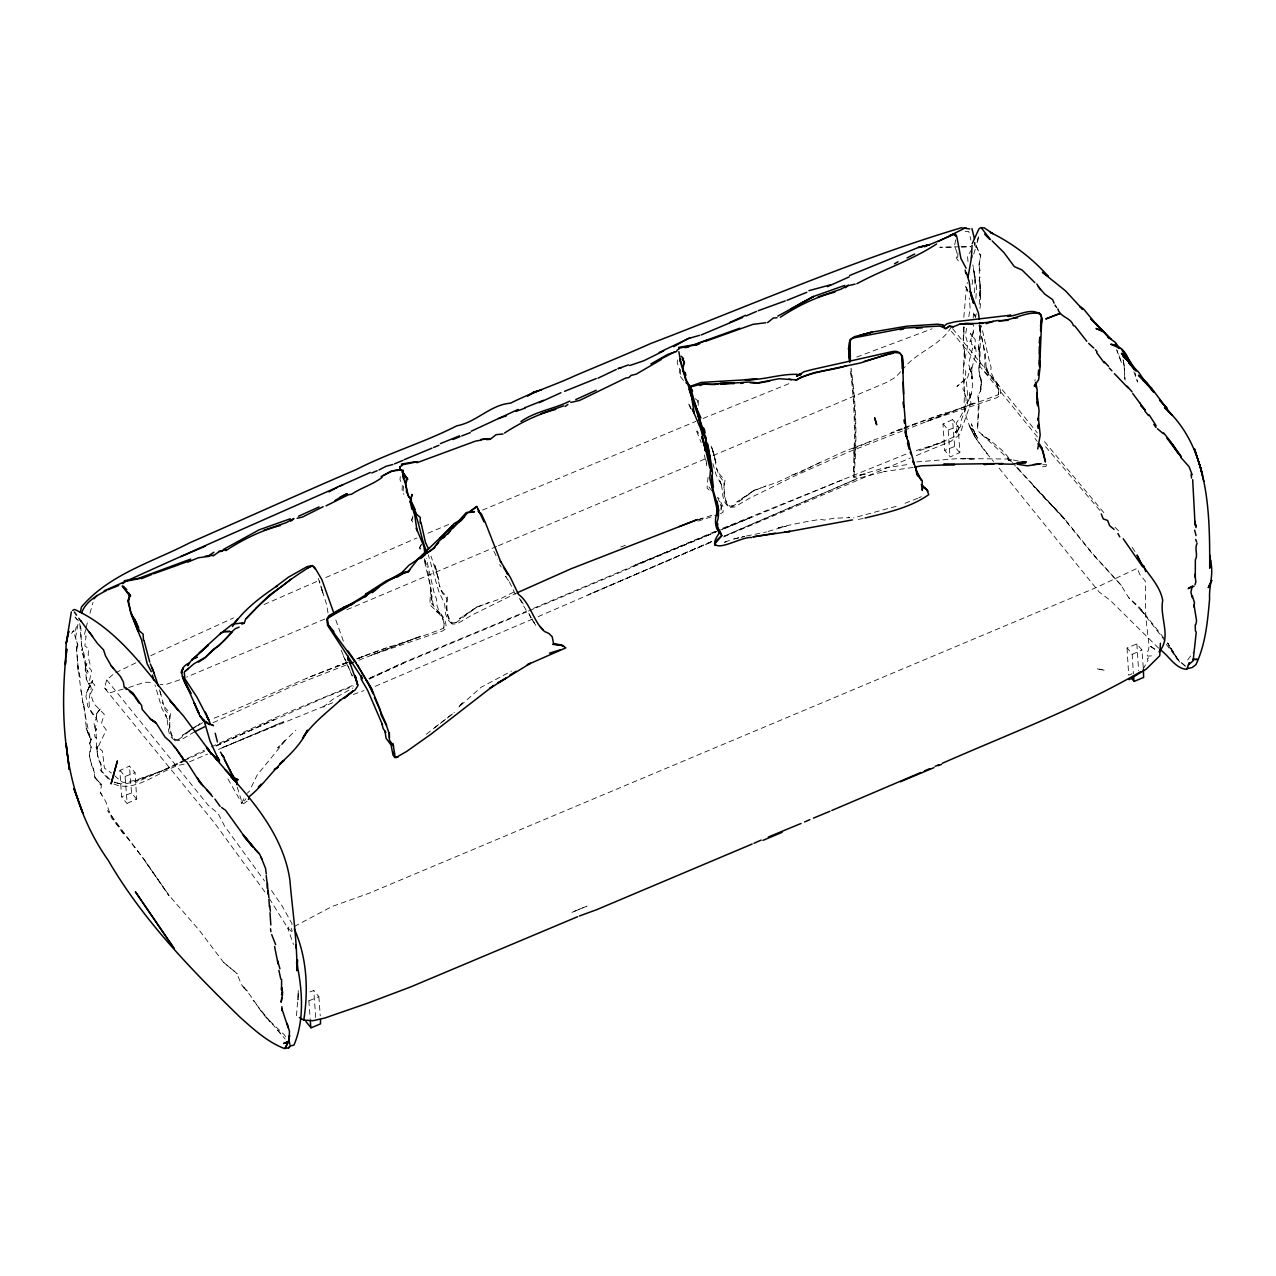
<?xml version="1.0" encoding="UTF-8"?>
<svg xmlns="http://www.w3.org/2000/svg" width="1276" height="1276" viewBox="0 0 1276 1276"><rect width="100%" height="100%" fill="white"/><g stroke="black" fill="none" stroke-linecap="round" stroke-linejoin="round"><path stroke-width="0.75" stroke-dasharray="5 3.75" d="M963.699 326.863L963.539 340.166L964.162 326.975L963.173 338.922L964.497 357.998L964.56 348.539L963.061 375.846L965.23 396.405L964.784 393.327C960.892 419.629 977.065 442.692 993.573 461.402M963.811 317.357L966.458 287.275M698.227 405.353L698.323 400.01L695.899 398.256M980.989 389.068L980.781 378.446L979.426 376.436L978.836 368.86L979.872 363.229C976.092 373.342 985.885 384.092 978.915 393.726C978.102 405.896 977.958 418.241 977.575 430.682C988.693 440.539 1002.633 447.716 1010.847 461.067L981.914 434.653L990.224 440.3M298.265 990.495L297.978 999.985L298.249 995.105M79.766 623.613L82.015 650.776L82.477 648.24L81.552 650.904L84.088 658.256L83.243 654.157L86.29 668.991L88.14 672.197L85.428 667.412L86.816 663.536L86.29 668.991L85.428 667.412L86.337 680.028L90.325 686.727L89.798 684.446L85.923 696.186L87.757 706.298L96.466 718.42L96.434 712.917L96.29 718.643L93.834 722.391L95.477 731.674L96.45 728.708L94.488 733.875L95.046 737.129L96.513 737.943M980 308.393C982.329 290.545 976.714 272.681 980.797 254.801L978.931 264.706L980.016 270.863L979.505 267.641M402.323 485.295L402.02 491.707L403.902 494.338M959.759 452.757L954.639 446.536L952.55 419.629L942.964 424.047L944.718 450.348L950.285 456.936L959.871 452.501L958.117 426.216L952.55 419.629M119.976 770.225L125.08 776.462L127.169 803.37L136.755 798.951L135.017 772.65L129.45 766.063L119.848 770.481L121.603 796.782L126.866 803.322M136.644 799.207L131.54 792.97L129.45 766.063M943.123 423.903L948.196 430.028L949.982 456.872M971.802 367.169L971.881 378.733L971.722 373.262L968.851 367.297L972.519 375.032L971.722 373.262C972.998 383.231 973.253 394.874 966.793 403.168L970.111 397.187L969.393 391.588L970.908 402.817L959.759 434.51L950.987 441.257L912.149 457.286M974.736 245.391L974.928 242.312M403.152 491.053L403.583 484.72M680.331 374.394L680.762 368.062M957.654 257.672L957.973 252.919M357.567 658.528C385.687 646.916 415.832 639.627 443.713 628.127C446.153 617.759 436.089 611.188 429.868 604.728L430.714 587.837L426.981 566.56M901.972 428.864L890.983 432.899C926.073 418.608 963.189 408.432 998.231 394.747C1000.655 384.363 990.591 377.808 984.37 371.348C986.252 356.052 982.839 340.453 978.485 325.747M973.205 318.027L973.795 310.084M296.463 1015.744L298.265 993.701M308.856 1000.639L310.164 1018.184M315.714 1017.562L313.768 990.495L308.76 992.329M1143.248 667.555L1141.94 649.994L1136.836 643.949L1127.171 647.873L1132.163 654.365L1133.391 673.648M443.713 628.127L444.223 622.768L442.485 617.345L440.332 613.931L436.28 611.427L440.491 614.314L431.782 603.564L433.776 606.69L431.208 595.685L431.527 601.825L432.038 596.53L430.714 587.837L423.983 559.127M998.231 394.747C1001.086 384.395 991.324 377.712 986.284 370.184L986.029 365.909L989.363 375.702L986.284 370.184L985.439 354.584L980 328.777M400.297 476.618L400.01 479.632L401.733 483.875M677.476 359.96L677.189 362.974L679.502 368.62L679.199 375.032L684.781 382.114M979.186 304.358L980.606 285.377L979.521 290.593L980.096 298.201L979.856 276.796L978.995 281.087M972.121 284.58L972.535 280.784L971.435 278.088M974.529 292.746L975.071 281.47L972.918 264.882M708.052 477.256L707.048 488.07L709.328 490.303M975.901 298.504L976.539 287.02L973.078 266.126M980.255 391.301L981.435 380.679L979.984 376.037L980.781 378.446M966.618 328.299L965.406 335.413L967.926 344.041L963.444 367.472L965.9 371.635L962.965 389.116C970.318 400.824 963.077 413.201 956.234 423.201L956.984 432.245L953.459 437.221L923.425 449.296M76.799 649.372L78.203 643.327L76.56 646.996C78.394 677.907 83.147 708.786 90.389 738.804L86.114 727.846L90.819 739.506L89.655 743.908L91.186 746.891C86.21 758.088 94.472 767.195 95.253 777.85L101.41 785.936L100.294 792.3L105.86 801.727L111.459 817.788L144.379 859.625L169.022 895.688L144.028 859.641L107.455 810.531M227.925 778.918L241.914 803.401L243.891 797.612M968.771 316.608L970.207 308.808L969.266 297.962M977.687 426.583L979.059 405.864L977.815 396.613L978.915 393.726M975.199 249.362L973.269 255.774M978.756 236.73L976.363 246.204L980.638 256.157L976.363 246.204L978.517 235.247M1034.852 380.966L1035.139 379.61M77.9 624.363L75.635 637.059L77.613 644.779L74.168 633.438L77.581 623.486M970.079 398.303L971.865 390.185M971.722 368.397L976.299 353.149L975.693 348.428L973.652 345.206L974.784 348.683L975.279 339.687L970.462 333.53L971.929 336.322L970.015 341.793L973.604 331.537L973.444 324.662M955.596 239.936L954.512 246.252L956.825 251.898L956.537 258.31L958.404 260.942M85.715 629.531L83.977 636.676L86.146 635.911L84.87 645.863L88.395 648.495L88.203 656.885L90.117 664.636L89.192 667.779L91.521 670.538L89.32 681.815L92.319 682.516L94.871 685.228L90.468 693.777L93.914 703.778L104.249 714.225L101.426 723.476L106.291 729.968L97.965 747.178L102.447 751.054L104.393 768.072L111.475 773.049M86.146 627.744L87.454 622.385M243.381 800.419L243.844 798.616M975.327 317.341L976.284 313.673M264.945 892.02L214.209 822.526L104.504 688.035L106.69 679.869L114.138 673.568M412.595 517.338L411.829 520.114L412.977 522.937M89.958 613.325L92.988 602.463M412.977 515.935L411.51 520.72L412.818 523.702M967.99 291.805L966.012 287.339L967.479 282.554M956.984 432.245L959.105 427.396L955.054 432.612L960.684 426.439L961.163 420.442L967.224 404.444L967.942 398.75L966.442 381.54L970.175 368.892L968.484 364.075L973.301 345.525L971.243 344.01L973.078 332.733L972.424 328.618M1046.495 465.198L1045.937 466.394L1042.508 466.825M251.404 786.925L257.194 774.995L286.35 739.314L277.69 747.927L295.809 730.143M951.338 327.007C940.635 345.636 916.407 351.905 903.233 368.939M421.447 544.485L419.884 547.468L421.367 549.988M421.128 544.692L419.437 547.867L420.729 551.088M1143.025 669.23L1148.049 660.266L1147.22 658.783L1151.654 655.864L1147.65 656.135L1146.598 653.296L1148.623 649.867L1149.054 645.305L1145.768 616.994L1145.258 581.058L1139.691 574.248L1137.267 568.283L1096.212 587.55L369.099 893.232L331.68 906.646L292.714 927.333M1127.043 648.176L1128.67 674.876M135.846 780.162L135.304 781.04L163.137 770.353L135.846 780.162L123.995 782.603L120.885 781.375L114.218 775.266M971.897 249.235L967.511 256.301L968.213 263.781M1046.4 464.639L1042.731 464.767M244.402 800.961L245.949 798.808M1187.653 659.947L1193.682 652.004M71.472 633.422L73.657 630.727L70.276 634.666M458.881 707.016L463.635 701.577L458.562 707.271L481.116 687.254L511.485 671.08M900.649 371.683L895.752 377.122L886.692 382.369L712.662 455.771M247.241 793.257L249.681 790.897M247.113 801.089L243.748 803.625L242.281 803.29L236.921 786.175M189.566 731.1L179.007 739.251L174.11 739.92C165.657 733.987 169.628 722.296 165.322 714.177L167.619 719.552L161.892 708.387L155.034 685.005M426.423 734.178L454.415 712.407M434.622 727.607L452.9 713.587M322.956 707.255L333.036 699.136L352.702 688.035M190.922 729.904L203.155 722.344M513.781 592.096L500.064 598.954L477.001 606.929L456.186 622.592L451.289 623.262L447.493 619.291L445.723 614.298L444.574 603.676L438.753 591.41L428.321 554.9M902.547 429.023L843.835 451.592L777.403 482.232L754.323 490.207L733.509 505.87L728.612 506.54C720.174 500.639 724.162 488.931 719.823 480.797L722.12 486.172L716.075 474.688L712.885 463.651M190.299 730.031L182.34 735.391L193.745 727.719M191.879 728.963L199.822 723.604M477.001 606.929L459.52 618.732L475.82 607.759L488.676 602.527M754.323 490.207L736.842 502.01L753.143 491.037L765.999 485.805M195.387 726.618L202.31 722.934M720.446 513.781L723.045 512.17L723.205 507.082L718.659 497.847M194.702 731.77L180.107 740.415L175.115 740.766C168.4 734.115 169.214 723.572 169.501 714.879L165.098 710.078L159.963 691.225M115.749 672.723L139.945 660.84M517.514 592.622L471.881 615.112L457.286 623.757L452.294 624.108C445.356 617.425 446.76 606.929 446.68 598.205C436.934 589.624 439.247 575.157 434.398 563.976L438.928 580.149L431.033 556.161M819.702 462.614L800.483 472.152L791.104 475.374M125.08 776.462L135.017 772.65M185.307 759.507L162.818 770.497L182.34 761.533M187.046 758.662L204.351 750.208M131.54 792.97L121.603 796.782M948.196 430.028L958.117 426.216M954.639 446.536L944.718 450.348M348.077 662.451C301.184 678.274 257.497 701.513 211.497 719.185M852.958 448.705L871.301 441.209M213.06 722.742L293.703 685.515L347.838 664.381M150.727 655.689L233.588 617.919M369.274 679.135L403.184 663.297L367.903 679.023L403.312 662.579L526.031 611.539M211.274 746.843L277.227 716.905L353.675 685.053M184.111 760.703L205.42 750.926M216.17 745.997L274.133 719.616L214.639 746.444L324.582 697.557L353.404 686.153M918.88 497.768L921.336 496.651M185.626 760.64L136.325 782.236M264.036 604.553L318.522 580.708M325.811 577.55L416.981 537.946M538.089 616.659L711.466 541.678M724.242 536.159L857.456 478.548L724.545 535.936M533.336 608.397L715.661 531.151M526.685 611.874L402.403 663.632M528.503 611.092L716.634 531.566M711.785 541.439L587.981 594.903L710.732 542.396M309.047 1000.799L318.872 996.668L313.721 990.383M1132.163 654.365L1141.94 649.994M184.095 764.117C162.467 767.355 135.862 794.964 112.782 783.48M723.556 536.909L910.298 458.004M189.502 761.804L207.573 754.116M218.435 749.49L283.511 721.769L221.195 748.119L333.993 702.199M532.618 619.019L372.879 687.333M427.923 533.24L449.758 523.989M482.503 510.113L695.787 421.415M496.587 546.479L346.546 609.864M498.422 545.697L705.341 458.834M324.678 619.067L186.535 677.109M1132.115 673.696L1128.797 675.084M722.95 528.12L906.885 453.777M842.272 479.904L722.934 529.237M716.681 531.502L634.65 565.3L715.565 532.251M703.076 418.448L792.077 382.385M179.693 679.821L166.534 684.287L160.01 684.638M357.248 658.847L364.585 655.944L357.232 658.815M724.784 542.236L729.681 540.29L724.305 542.268M905.019 503.302L917.651 498.31M904.397 428.305L919.087 422.563M348.045 662.404L306.798 678.082M856.722 357.057L932.022 328.825M902.339 431.001L848.205 452.135L794.836 475.9L749.203 498.39L734.609 507.035L729.617 507.385C722.679 500.702 724.082 490.207 724.002 481.483C714.257 472.886 716.57 458.435 711.721 447.254L716.251 463.427L712.869 451.513M904.174 430.299L974.848 402.801L925.531 421.862L996.476 397.857L1000.368 395.448C1002.713 384.236 989.299 378.573 991.101 367.281C987.114 353.835 984.976 339.384 981.164 325.619M358.843 660.186L420.346 636.182L371.029 655.258L441.975 631.237L445.866 628.845C447.094 621.54 442.549 614.793 437.237 610.247L439.869 613.118L437.126 606.084L436.376 598.364L434.733 595.461L426.375 558.553M147.027 776.701C136.691 780.13 125.303 787.101 114.314 782.06M903.807 428.194L945.947 412.754M620.678 547.037L625.958 545.107M347.024 662.404L336.481 666.279L347.471 662.26M356.626 658.894L391.445 646.135M919.39 450.747L945.006 441.368L916.168 450.556M353.34 694.463L363.995 690.571M698.754 519.651L713.778 514.643M768.136 531.374L786.144 526.302L778.2 527.77C792.077 524.356 806.129 521.517 819.974 519.428L824.774 520.034L833.93 518.2L849.752 517.673L848.604 517.051M128.716 687.541L144.762 682.213L152.37 682.437M698.674 519.619L702.374 518.008M697.988 521.134L716.346 515.201M865.319 474.018L858.078 475.629L882.21 468.404L907.587 464.528M746.476 535.984L766.382 531.964M896.119 506.365L853.485 517.912M123.246 689.12L110.342 692.613L104.504 688.035M865.016 474.098L853.229 476.714L854.266 443.968L854.138 458.387C855.143 428.401 854.122 398.606 850.279 369.003M733.891 538.935L744.243 536.462M863.198 518.471L854.729 520.161M733.604 539.078L739.203 537.786M741.053 537.356L744.785 536.494M913.09 467.431L883.774 471.641L885.656 471.243L862.305 477.24L856.467 478.069L853.437 477.224C856.531 441.783 855.813 406.055 850.677 370.949M733.509 505.87L729.697 506.221C723.077 499.49 723.891 489.043 724.991 480.398L718.452 472.87L716.618 468.739M456.186 622.592L452.374 622.943C445.739 616.212 446.568 605.765 447.669 597.12L442.405 592.032L439.295 585.461M179.007 739.251L175.195 739.601C168.56 732.887 169.389 722.423 170.49 713.794L163.95 706.266L162.116 702.135M1018.2 461.035L1008.837 459.041L959.552 458.547M961.53 247.097L970.558 246.746M916.774 461.912L956.155 458.738L974.625 459.248L967.001 458.531M959.249 246.794L939.79 247.273L955.596 247.145M961.115 246.762L970.446 246.651M965.135 231.307L968.739 231.498L970.908 240.079M1008.837 459.041L1007.817 458.913L1014.994 460.652M114.33 782.411L119.035 783.416L114.25 782.044M1011.677 461.258L1008.231 460.189L1011.613 461.625M1185.308 665.833L1177.078 659.182L1167.604 642.992L1178.354 659.867L1167.54 644.173M1185.34 666.359L1177.732 659.389L1167.604 642.992M109.911 779.476L100.086 769.556L101.219 764.563L97.758 756.301L97.104 746.332L97.582 751.899L95.397 745.216M223.555 962.359L237.176 973.7L223.555 962.359L199.391 930.427L169.054 895.353L144.028 859.641M695.213 398.67L697.621 400.712L697.733 403.774M247.512 991.085L242.073 985.917C253.031 996.46 259.108 1011.134 270.113 1021.885L253.19 1000.416M1012.123 462.422L1064.343 518.534L1093.165 554.247L1120.727 584.743L1128.766 597.726L1139.308 607.169L1165.339 639.834M269.699 1020.912L284.42 1034.9L286.382 1038.201M1158.624 648.176L1109.976 600.135L1099.21 592.08L998.502 467.431M1115.049 527.275L1119.626 531.853M1054.566 305.506L1056.783 307.787M95.253 777.85L101.554 784.549L94.791 777.722L93.563 768.726L91.378 765.09L92.701 766.716M108.285 778.982L101.011 771.087L101.841 766.589C96.115 756.604 96.274 744.61 96.163 733.684L95.381 726.889L97.359 721.195L95.939 717.415C86.305 710.876 89.001 697.509 91.298 687.939L86.337 679.374L87.374 673.744L85.205 670.761L85.157 659.676L83.498 651.765C79.718 643.216 82.079 633.901 80.34 624.746M1017.084 467.654L1021.039 471.96M1016.765 467.526L1064.838 519.125L1033.018 485.614L1064.088 518.949L1093.117 554.725L1121.891 586.067L1120.727 584.743M1099.944 510.512L1044.996 445.978M1103.836 512.633L1043.513 440.475M277.402 1029.907L285.17 1039.047M260.639 1010.321L283.192 1036.67M244.625 988.406L241.706 984.96L236.634 973.205M1037.404 436.934L950.221 329.878M75.22 617.026L78.426 620.918M952.582 328.538L1037.324 432.883M106.69 679.869L208.626 805.762L217.989 813.259L224.656 826.226L264.483 880.871M75.029 617.201L77.038 619.705M519.38 598.412L526.238 610.438M520.608 599.72L524.962 606.754M1165.1 641.046L1140.584 609.338L1139.468 608.205L1144.189 613.676L1128.766 597.726M1166.184 644.205L1181.879 664.844M531.757 619.211L536.319 625.974M975.422 437.7L968.835 424.828L975.422 437.7L987.417 453.857M1035.059 438.481L1037.165 441.384M708.962 486.906L711.849 490.877M505.567 576.449L508.311 580.357L505.711 576.258M123.293 833.882L108.588 811.376M535.729 625.368L528.886 613.756M271.517 890.52L282.427 906.486L292.188 924.047L287.722 928.051L293.48 944.463M269.364 898.527L287.722 928.051L293.065 932.852L291.087 928.178M499.602 564.598L501.229 567.007M1132.179 547.34L1135.209 551.902M1055.013 304.581L1056.927 307.484M717.511 497.273L721.403 506.109L720.892 511.469L721.243 506.54L719.552 501.277M318.872 996.668L320.26 1015.887M974.385 314.087L975.869 316.608M697.063 430.81L698.53 433.33M973.939 314.486L975.486 317.134M100.294 792.3L101.841 795.219M975.358 247.257L974.689 242.121M967.782 290.673L965.246 285.585L966.012 287.339M493.876 551.28L497.8 559.143M509.363 581.856L515.552 594.664M352.272 676.105L341.809 652.467M1136.836 643.949L1138.655 670.682M688.689 404.061L690.667 408.543M341.091 650.106L352.24 675.562M529.109 613.804L530.8 617.951M689.582 404.859L691.305 409.086M696.616 431.208L701.162 442.469M1116.516 349.592L1121.7 363.213L1117.17 350.549M711.083 446.137L712.439 449.567M1133.917 371.81L1137.57 382.05L1135.177 373.214M159.452 689.869L161.749 696.808L161.573 695.867M91.186 746.891L89.464 755.775L91.457 765.393M978.931 325.428L981.164 332.637L978.883 325.252M424.43 558.808L426.662 566.034L424.382 558.649M318.362 578.459L322.844 592.989L319.526 580.819M343.372 641.19L334.647 616.691M322.844 592.989L321.392 587.853L326.656 604.792L328.57 616.372M83.387 704.639L82.286 700.349C86.672 711.163 83.881 723.045 88.203 733.939M430.873 593.914L431.559 596.753L430.714 587.837M80.181 677.715L77.645 665.753L77.964 670.538L77.437 660.553M704.368 454.942L706.713 465.756M853.883 476.267C857.504 440.284 856.148 403.95 851.124 368.27M1123.103 359.641L1124.363 366.882L1122.433 355.972M706.011 460.173L706.633 463.842M81.967 695.452L80.308 687.062M77.453 660.808L76.385 646.9M980.431 325.539L979.904 365.287L978.931 345.222L979.346 356.817L978.58 346.562L980.335 329.128L980.096 331.01L979.569 321.44M1124.81 378.988L1124.124 365.143L1125.081 380.136M980.048 283.607L980.383 290.721M89.751 743.334L91.936 737.305L89.751 743.334M88.395 688.593L86.401 693.171L92.685 680.347L88.395 688.593M99.512 709.759L95.716 714.911L101.235 707.638L99.512 709.759M242.599 802.429L241.451 803.035L242.599 802.429M965.852 378.637L956.888 386.484L965.852 378.637M92.319 682.516L88.57 683.745L92.319 682.516M576.449 910.378L571.457 912.579L587.056 906.12L576.449 910.378M751.325 517.243L718.452 530.8L751.325 517.243M1104.171 670.203L1096.451 668.672L1104.171 670.203M1154.828 649.149L1149.054 645.305L1155.785 650.106L1154.828 649.149M977.719 438.338L971.69 428.178L977.719 438.338M975.183 434.366L971.387 423.823L975.183 434.366M974.944 278.12L974.29 270.496L975.295 283.033L974.944 278.12"/><path stroke-width="1.5" d="M1209.728 555.092L1210.557 560.403L1209.696 568.219C1209.823 512.649 1209.393 448.004 1164.478 407.411L1172.373 415.513M1197.127 543.337C1194.161 548.6 1198.308 554.869 1195.357 559.813L1195.277 577.661M971.419 258.071L972.041 245.391M268.933 897.746L266.206 875.559M420.171 522.985L420.298 517.434L416.678 514.372L411.335 502.585M850.103 342.574L850.39 360.709M281.613 987.528L281.533 990.224L281.613 979.505M1194.958 522.777L1192.677 479.68M717.766 523.511L717.575 526.876L720.557 533.32M1036.782 396.023L1036.973 392.657L1036.798 398.543L1037.197 390.249L1035.921 382.816M267.226 888.271L267.513 883.375M903.105 382.066L903.599 393.885M278.072 963.97L274.595 946.489M1210.318 563.864L1210.557 560.403M1040.546 326.465L1041.12 318.793M902.738 372.799C902.339 365 905.402 349.544 892.769 351.474L812.381 369.53L804.103 371.699L796.575 376.356L801.344 373.677L798.329 375.224L800.802 374.634C781.965 372.704 763.909 380.663 744.961 379.674L757.035 379.131L701.178 382.433L690.89 386.118L691.225 391.046L690.507 388.542L690.252 392.817L705.628 438.194L705.277 435.642L707.654 449.95L705.788 442.325M1040.179 336.784L1039.334 359.258M1040.642 331.154C1039.988 325.412 1044.789 316.56 1038.473 312.62L1040.817 314.885C1032.045 306.671 1017.913 315.906 1007.753 316.432L1010.704 315.156L955.357 321.727L947.063 323.753L943.442 326.496L944.431 326.465L942.31 324.758L937.286 324.2L906.901 326.162L871.285 332.223L859.737 335.524M1039.254 342.925L1039.685 337.773M1038.17 375.192L1038.616 369.992M65.714 660.761L65.379 664.684L66.208 643.311L71.344 611.89M66.065 656.837L66.751 648.99L66.001 656.582M289.094 1039.414L289.461 1031.455L287.196 1023.448M1160.41 643.311L1159.756 655.752L1146.358 669.023L1129.085 679.645M1192.406 585.844L1190.923 592L1192.183 597.631M281.757 998.119L281.135 1002.218L282.538 994.355L281.964 988.039M577.629 916.694L410.633 986.938L367.584 1003.207L324.933 1017.977L313.162 1020.688L303.752 1020.114C308.569 989.697 306.974 957.239 294.262 928.848M968.037 277.004L971.833 255.758M65.714 658.256C59.175 728.07 66.352 801.28 108.141 860.183C142.768 919.789 191.081 969.585 240.175 1017.339C253.637 1029.333 267.322 1041.886 284.357 1048.537L288.583 1047.851L290.226 1046.097L288.583 1047.851M244.529 622.449L245.598 619.227M1195.692 624.905L1196.585 620.838L1194.033 605.031L1193.714 606.818L1194.495 602.862L1192.326 595.685M80.244 612.241L81.505 606.929C109.273 574.2 152.817 561.95 189.693 542.826C245.534 518.343 300.737 493.302 356.626 469.393C389.068 452.693 424.302 442.437 456.776 425.833C476.698 422.165 490.383 404.667 510.591 403.168C531.454 392.529 554.199 385.352 575.189 375.654C600.214 365.016 625.384 354.776 650.313 343.691C753.59 304.182 855.016 259.57 961.131 227.814L969.696 228.914M128.078 600.964L129.53 594.919M405.608 482.791L406.709 478.261L402.578 473.252M682.931 366.068L684.032 361.539L682.038 359.114M1160.059 649.548C1168.784 655.577 1175.419 668.768 1186.728 669.326L1189.312 662.802L1188.355 664.955L1193.14 660.793L1196.25 631.987M206.808 790.131L212.518 796.607M72.62 610.422L74.566 609.434C119.577 629.913 148.048 673.616 178.528 710.557L169.947 700.731L183.537 716.027L211.561 753.829L206.616 748.023L235.629 781.582L230.812 776.478C257.545 805.858 284.006 839.433 289.875 879.977C292.395 910.139 297.228 940.508 296.877 970.749L297.436 959.648L297.388 967.08L296.75 963.731M1037.739 448.961L1040.195 435.036L1038.409 417.89L1038.17 420.474L1039.095 411.079L1037.516 397.952M710.971 465.102L709.759 478.197L717.271 509.969L716.841 507.146L717.112 515.663L717.862 510.129C714.544 517.657 714.002 528.535 720.892 534.213L720.446 531.933M81.52 613.325C85.029 602.224 96.402 595.525 106.291 590.629M1194.942 584.775L1195.867 582.111L1195.006 574.328M1143.519 565.523L1145.673 571.489M972.28 243.509L978.883 228.978L980.989 227.463L990.543 239.681M232.455 626.532C243.525 609.753 260.846 596.897 277.402 585.716L275.568 586.848L288.599 577.071L307.181 566.592L312.636 565.571L314.997 568.937M303.513 736.731L307.436 730.191C301.327 743.685 290.402 754.499 279.588 764.037L284.085 760.416C271.82 771.613 262.33 786.144 249.203 796.639M715.485 543.034L722.12 535.378M248.405 799.43L249.426 797.436M1035.649 383.534L1034.262 386.181L1038.664 379.594L1039.956 368.126L1039.35 360.023L1039.637 367.01L1041.79 318.506L1040.179 313.8C1025.968 310.339 1011.932 321.871 997.29 320.515C987.273 322.7 977.017 324.008 966.73 323.322L959.935 324.12L953.65 326.656L949.105 326.241L953.316 326.959M720.047 531.518C717.862 535.824 713.396 540.242 714.911 545.474M1131.302 678.322L1134.205 681.384L1143.615 677.428L1143.376 669.453M129.291 598.556L127.823 600.837L131.428 615.064L141.572 639.914L147.187 663.871L151.318 671.686M302.54 738.357C312.492 722.982 327.469 712.104 340.74 699.79L339.735 700.604L355.015 690.061L357.982 685.515L347.774 656.965L348.284 660.41L347.838 655.912M187.636 665.354L192.277 659.229L195.116 657.555L191.719 660.059L208.307 645.209L191.719 660.059M399.946 574.631L408.862 565.316L421.479 556.894L417.364 559.558L452.948 525.553L439.757 538.456M289.939 1044.565L288.934 1040.307M187.556 665.609L189.406 663.057C174.381 668.815 185.77 684.829 190.985 693.522L182.452 676.455L199.12 713.699L194 702.502C197.652 710.812 200.38 721.418 210.093 724.64L205.596 721.323M410.154 569.463L408.32 571.983L404.173 572.828L397.059 577.183M464.001 517.163L452.773 528.184M433.585 548.887L435.387 546.606M436.28 545.458L438.689 542.428M239.138 627.138L235.262 628.717L231.179 632.513C223.842 642.466 213.459 649.085 204.942 657.953L198.45 662.164M259.73 785.729L258.358 787.34L261.101 784.134M447.621 534.181L450.205 531.183M1159.039 651.861C1172.134 637.314 1159.31 617.361 1162.723 600.374C1159.501 582.701 1143.759 571.249 1137.091 555.028L1142.706 566.943L1123.215 538.759M93.993 598.843L97.056 595.382M237.559 619.211L234.258 622.8M199.247 652.802L220.764 633.311L223.38 631.62L229.871 631.46L223.38 631.62L220.397 633.725L232.36 624.171L242.281 622.927M255.088 609.45L246.124 618.637C265.025 597.774 287.722 580.532 311.615 565.699L314.694 567.357L321.871 579.655L333.897 613.214M425.562 554.438L420.681 558.601M329.064 617.409L348.986 605.988M255.647 608.54L269.38 595.158L283.527 585.237M443.601 535.107L454.096 523.591L459.807 520.305L458.483 521.198L466.187 512.633L468.882 512.186L476.666 506.349L484.035 521.916M372.337 592.686L378.797 587.295M364.633 597.312L367.057 595.286M185.355 670.953L188.545 668.353M284.293 584.615L291.311 579.001M767.578 322.589L773.4 317.963L776.988 317.772M533.336 392.338L527.514 395.959L536.43 391.365L533.336 392.338L541.822 389.69M346.992 606.403L371.332 591.522L365.414 594.281L386.405 580.74L396.437 576.672L388.686 580.117L401.717 572.828L407.65 571.489L406.502 571.76M350.804 605.398L354.234 602.83M213.076 555.969L219.137 551.679L222.487 551.152M290.769 521.102L293.639 519.077M565.077 406.454L567.948 404.444M845.27 287.722L848.141 285.696L855.111 284.117M346.753 606.674L349.082 605.111L343.579 607.504L349.847 604.999L328.969 615.59L326.72 619.291L327.629 625.431L362.512 678.768L361.14 675.626L361.22 679.247L367.616 690.252L382.497 724.8L381.955 723.97L383.103 728.405L385.767 732.456L385.001 731.196L386.054 738.278L391.062 744.993L393.008 755.073L394.731 757.481L396.453 756.971M122.496 583.658L124.809 582.111M399.675 466.984L400.01 469.696L399.675 466.984L401.988 465.453M676.998 350.262L679.31 348.731M207.669 556.4L213.937 552.237M397.968 757.131L396.262 757.386L406.47 751.548L430.905 734.258L493.764 685.483L489.729 688.386L530.449 663.249L527.243 664.78L565.858 647.841L561.265 644.811L553.672 644.093L552.189 636.708L548.871 633.454L544.501 631.492C532.985 621.077 530.848 603.644 518.487 594.361L510.432 577.581L500.336 561.009L501.037 562.557L485.311 522.442L481.339 513.813L478.133 511.229L479.361 512.314L478.229 509.22M334.966 500.495L346.705 493.652M442.868 538.057L444.814 536.781M1191.018 586.753L1188.227 588.571L1194.017 586.242M326.018 505.87L348.412 494.753L351.634 494.227C360.358 488.166 372.911 484.545 382.13 477.352M1140.569 671.766C1077.598 708.276 1008.853 734.003 942.278 763.287M426.966 553.098L431.926 549.94M796.128 380.248C811.265 371.364 829.591 370.981 845.956 365.925M187.859 562.03L198.402 557.756L209.583 556.272M509.762 675.195L516.11 671.24M225.836 550.626C242.679 539.62 260.894 530.561 280.433 525.473M504.53 433.027C520.385 422.771 537.451 414.237 555.746 409.389M780.338 317.245C797.181 306.224 815.396 297.164 834.935 292.076M660.665 359.162L674.86 351.825M223.316 549.509L259.092 529.843L290.258 518.79M660.952 359.72L636.214 374.171L631.141 375.383L628.813 377.568L625.591 378.095L579.543 400.457L570.819 402.418M936.632 243.955C911.479 260.464 883.199 269.459 856.866 283.735M404.301 459.631L431.926 448.179M894.524 263.797L898.049 261.771M673.616 346.689L687.78 338.682L699.583 335.349M650.888 363.947L667.89 354.313L676.806 351.379M293.863 518.487L286.43 522.57L263.893 530.322M381.125 476.618L390.919 471.243L401.158 469.919M791.295 308.68L813.594 296.463L844.76 285.393M777.818 316.129L813.594 296.463L798.298 304.789M848.38 285.106L840.932 289.189L818.091 296.941M520.959 421.511C535.729 411.111 553.975 409.086 569.846 401.079M937.908 241.611L965.884 227.622M328.857 491.882L337.422 487.304M383.518 475.597C389.451 472.28 396.214 468.212 403.264 470.302L403.487 478.707M378.94 469.983L386.213 466.219L392.849 464.528M907.061 257.927L914.732 254.004M194.702 731.77L204.591 726.794M1186.632 668.927L1188.004 668.241M323.179 506.684L302.364 517.115L297.133 518.295M539.158 402.706L560.93 392.737M471.195 431.224L518.136 409.421M598.013 378.19L616.308 369.434M340.022 497.177L347.184 493.796M659.229 352.415L689.981 337.853M129.482 579.639C209.519 543.209 290.178 508.406 370.343 472.439M524.675 407.778L543.401 400.345M190.698 559.079L138.781 578.267L124.282 580.724M291.375 1045.746L293.959 1045.092C304.773 1019.668 302.316 989.091 296.606 962.248L297.212 970.015M827.438 286.669L849.21 276.892M298.568 516.238L319.048 506.923M575.747 399.579L596.227 390.265M729.649 322.509L745.551 315.316M308.329 567.724L311.057 566.512M459.535 435.818L440.475 443.585M476.761 506.747L469.616 512.17L474.449 511.82L467.447 512.729L461.258 520.624L457.031 522.937L447.764 533.575L438.944 541.136L433.696 548.074L417.699 559.462L408.097 571.648C392.179 576.577 378.557 587.343 364.808 596.466C353.308 604.92 336.561 607.663 327.438 619.179L328.586 625.655L356.227 663.44L371.444 688.546L373.23 693.841L366.116 679.502L371.444 688.546L380.152 709.631L381.03 714.624L386.389 725.55L389.26 733.684L389.435 740.144L393.582 745.902M104.169 590.788L127.664 580.42M787.037 300.307L806.799 292.3M742.632 317.469L701.21 334.966M746.093 315.954L756.493 311.44M752.17 844.026L596.578 909.724L579.384 915.993M753.972 843.261L761.15 840.134M801.041 823.467L768.327 837.024M804.582 821.951L809.909 819.655M813.45 818.123L829.958 811.265M920.825 772.49L831.793 810.483M924.398 770.943L929.757 768.63M180.809 556.639L205.58 546.08M935.117 766.318L938.705 764.803M900.489 781.741L934.016 767.626M691.321 386.66L703.012 383.805C713.587 385.799 723.524 381.731 734.178 383.454M762.936 840.374L782.14 832.319M758.279 310.69L785.234 300.897M924.446 246.762L950.827 235.853M339.129 486.395L342.75 484.912M371.699 472.965L377.122 470.732M700.125 385.559C705.74 382.082 712.518 386.165 718.372 383.725M433.68 447.445L438.96 445.292M453.012 439.518L460.046 436.631M695.978 345.302L699.455 343.866M416.933 462.741L475.581 441.081L481.546 440.06M141.477 578.682L151.876 574.407M394.539 463.826L402.993 460.381M320.515 1019.699L320.499 1023.878L311.105 1027.834L305.873 1021.454M663.632 350.932L643.678 360.821L629.738 365.526M707.063 340.118L694.766 345.03L679.055 348.173M107.838 589.831L118.684 585.493M461.752 435.961L470.254 432.644M564.614 391.317L596.211 378.557M679.263 526.573L697.525 519.523L570.882 568.857L517.514 592.622M349.672 663.68L353.34 662.292M706.378 341.027L752.904 324.359L765.839 322.732M153.646 573.753L178.927 564.726M739.809 328.219L693.283 344.887L678.8 347.343M516.094 411.35L525.058 408.129M628.574 364.888L617.967 368.636L621.332 367.743M231.993 632.306L218.898 645.752L214.145 648.655L205.388 657.236L193.936 663.791L184.238 672.117L184.876 678.768L197.03 697.302L208.801 720.015L205.388 712.12M179.9 564.247L189.964 560.722M541.072 413.663L563.609 405.912M937.908 765.68L941.544 764.42M849.577 275.52L919.741 246.906L929.183 244.785L918.608 247.48L929.949 244.561M498.533 418.464L506.492 415.785M861.603 334.918L872.162 332.127L854.33 336.689L849.912 339.831L848.604 348.332L849.816 361.953M986.252 323.657L993.318 321.345M549.446 653.184L560.1 649.899M888.176 354.138L864.155 361.443M950.253 235.087L953.714 234.146L955.868 236.235M401.733 464.895L417.427 461.752M124.554 581.553L140.248 578.411M808.936 290.657L830.708 284.787M751.66 537.563C743.366 536.032 718.436 551.28 714.991 543.767L716.346 540.801L721.53 535.601L716.777 526.286L716.841 522.602C723.476 506.094 707.861 489.649 712.518 473.077C709.328 443.889 698.131 417.204 691.129 389.276M865.096 518.024C886.836 512.713 910.298 507.689 928.768 494.61L926.743 489.505L922.548 486.22L922.979 487.496L922.548 485.773L922.261 490.367L922.197 480.51L917.923 474.831L918.481 476.219L913.457 462.008L914.142 463.523L905.226 431.368L906.566 436.807L903.902 404.014L902.595 357.998L902.26 355.844L899.5 352.942L893.822 352.495L860.152 363.054L814.152 372.656L800.626 377.329L796.527 379.897L779.014 378.733L757.784 382.848L748.454 382.05L720.446 383.901L734.035 383.55M1188.498 668.369L1192.023 667.603L1195.867 664.732C1205.629 644.3 1207.59 621.221 1209.6 598.954C1208.755 585.955 1214.274 573.147 1210.286 560.435M218.898 551.344L226.315 549.733M852.336 519.922L788.743 531.598M401.462 464.065L415.96 461.609M900.074 329.718L903.552 328.985M1002.633 463.507L943.522 464.32L954.799 464.608L921.495 465.804L914.764 467.112M740.622 383.47L743.414 382.928M684.909 347.71L688.641 347.04M1041.136 463.73L1027.34 465.836L1017.323 464.241M397.091 757.258L395.353 757.577L393.981 752.154M775.314 533.177L752.92 536.877L790.131 531.406L784.596 531.917M889.819 353.883L893.104 353.356M503.015 433.968L496.077 434.685L490.255 439.311L486.762 439.614M972.806 323.96L959.935 324.12L962.072 324.12M982.424 227.957L984.083 227.718L992.712 233.588L990.272 232.376C1012.155 243.014 1032.109 258.087 1048.25 276.35L1042.364 272.251L1065.54 290.88L1082.415 309.127L1079.751 306.384L1083.515 308.936L1097.966 326.385M1033.448 464.528L1039.589 463.858M1013.032 318.378L1017.498 317.836M482.551 439.486L490.558 438.609M205.372 556.145L213.379 555.267M951.928 234.784L955.74 234.449L956.809 236.698L960.924 258.534L966.123 268.215M916.248 328.267L922.341 327.804M769.747 381.046L757.753 383.215L750.208 382.72M481.004 439.375L487.097 438.944M998.853 320.962L1008.056 320.324M1018.615 462.534L1025.792 462.678L1017.116 462.853L1026.159 461.784L1012.378 464.209L998.837 463.906M720.127 383.247L726.028 383.422M979.266 323.227L982.759 323.45M552.923 644.38L560.467 644.938L563.21 646.262M553.178 644.205L560.866 644.874L563.976 646.31M788.871 379.163L791.614 379.674M211.832 724.656L213.539 725.661L210.7 724.417L206.919 716.538L208.498 719.377M1101.619 330.835L1096.02 328.474L1103.931 331.792L1111.444 339.368M1116.978 346.96L1110.726 344.233C1120.679 345.286 1127.202 353.229 1129.404 362.48M944.543 328.283L945.66 328.777L949.679 326.018L945.755 328.474L939.79 326.034L904.907 328.076L854.553 337.741L851.379 338.922L849.561 342.271L849.816 361.108M1108.015 337.215L1115.32 342.319L1119.467 348.46M299.381 1017.482L303.752 1020.114M149.531 718.276L156.422 723.476L165.051 737.129L169.23 740.75M125.383 687.461L132.879 692.98L141.588 705.405L142.051 708.515M126.515 689.487L124.187 687.142L123.389 682.086L120.614 676.759L111.172 665.753L105.461 655.752L103.579 649.915L97.566 643.582L80.659 620.551M175.45 747.959L183.744 759.826L186.87 762.059L199.04 781.103M221.625 807.501L224.704 809.734M921.463 485.933L925.69 489.091M704.687 450.221L705.867 451.13L701.896 436.855L705.867 451.13M921.288 484.481L928.035 491.148M1114.044 529.396L1109.61 525.68L1107.616 520.417L1103.23 518.933L1101.252 513.877M702.916 427.604L704.24 428.704M916.264 470.413L921.081 480.286M1157.476 428.752L1163.329 433.696M917.221 474.002L919.31 475.773M1114.458 373.677L1127.92 387.776M129.339 691.305L133.757 695.133L139.132 703.188M242.871 834.313L251.165 844.808M1088.651 343.404L1093.755 348.045M254.626 849.018L259.443 853.74L261.835 859.019M992.186 240.925L1003.989 252.648L1014.308 266.604L1022.012 269.986L1034.836 282.602M1095.797 323.705L1090.533 318.458L1103.341 331.696M916.774 474.576L920.171 478.021M681.288 356.291L683.521 358.572M123.421 586.258L126.787 589.671M984.593 234.114L989.426 239.043M214.926 799.095L220.094 806.384M1144.7 409.484L1140.712 405.369L1145.162 410.138L1139.564 402.626M1104.234 362.847L1096.674 352.639M1109.338 368.126L1111.89 370.758M540.035 626.58L543.002 629.674M1104.075 361.587L1108.621 366.371M1038.249 286.781L1044.916 294.23L1052.684 299.653L1054.056 303.13M173.52 745.934L175.689 748.294M176.774 749.475L183.935 760.049M211.066 794.294L199.072 781.375L201.512 784.357M151.365 720.031L142.146 709.36M1103.166 331.696L1095.287 322.908L1104.713 332.908M1180.89 457.478L1189.041 466.649L1192.231 474.831M1095.43 349.831L1097.041 351.666M1136.134 371.204L1128.973 362.974L1138.479 371.938L1147.092 384.602M402.211 472.216L407.778 479.345L402.179 471.386L407.124 478.994L405.704 484.561L408.591 496.97M259.188 853.772L243.493 835.716L252.185 846.323M111.172 665.753L113.532 668.496M1127.218 386.197L1132.035 391.828M1118.526 347.566L1115.368 343.818L1118.542 348.332M1038.058 443.681L1043.05 451.098L1045.443 462.024M1102.56 330.755L1100.694 328.538L1108.956 337.981M169.804 741.181L175.609 748.103M242.312 833.834L253.637 847.439L245.263 837.231M122.177 586.035L129.514 595.557M1144.907 411.159L1148.56 415.593M1139.835 403.025L1132.721 393.486M1166.822 438.003L1181.273 456.983L1170.475 442.214M122.831 586.354L130.599 596.02L128.334 592.654L129.945 595.653L128.525 601.219L130.774 612.416L133.262 617.456M1163.616 432.899L1171.512 442.74M329.017 625.623L333.961 631.811M356.435 663.041L347.997 650.951M223.651 757.131L222.184 755.153L224.241 757.976L220.445 752.138M1039.717 444.223L1042.237 448.977M89.129 631.795L92.606 636.245M1145.8 383.087L1138.495 375.303L1146.757 382.449L1153.648 392.099L1142.61 379.243L1151.526 388.079L1170.602 413.679M1135.736 369.593L1131.365 363.708L1123.917 357.136L1128.797 361.618L1133.024 367.855L1128.048 359.529L1121.476 353.34L1129.053 362.464M386.628 725.262L374.41 697.43M1086.769 341.266L1074.886 326.05L1073.387 325.683C1070.963 317.261 1060.165 317.596 1057.884 308.936M916.312 472.646L917.396 474.162M241.834 832.861L225.549 810.212M1153.823 424.445L1156.008 427.508M74.359 612.001L76.576 615.144M78.777 618.27L80.994 621.396M197.365 777.818L202.852 785.761M1172.373 443.809L1180.986 456.505M1172.644 445.165L1177.796 452.868M1036.798 283.974L1040.514 289.572M1156.168 425.817L1149.102 414.78M182.037 757.067L183.744 759.826M209.551 751.389L207.095 747.385L211.098 754.26M507.21 573.45L507.928 574.647L503.494 567.262M232.104 774.197L233.715 776.972M688.641 385.623L690.38 388.733L690.89 386.118L690.523 388.733L688.721 385.703L690.954 390.919M236.857 784.644L236.889 780.481L233.939 777.77L238.134 779.764L234.098 778.089L229.536 769.635L231.291 772.793M1117.92 533.543L1119.754 536.861M392.976 743.477L394.667 754.068M910.091 452.183L911.511 454.83M682.835 359.274L684.446 362.272L683.027 367.839L685.276 379.02M357.296 664.621L367.616 682.357M426.854 551.902C420.107 537.308 419.756 520.321 411.622 506.046M219.408 761.501L209.966 740.83L203.729 719.489M229.536 769.635L229.903 770.337L224.241 759.029L228.723 767.817M912.659 461.242L913.999 463.922M1134.236 369.673L1130.568 362.081L1121.317 348.715L1130.233 364.92M685.914 380.248L687.764 384.076M415.051 509.331L411.239 501.261M134.06 617.919L138.637 627.585M411.095 500.527L406.406 491.914C407.283 484.736 402.004 478.516 403.072 471.45L403.647 478.42M428.592 549.079L425.482 542.523L420.905 522.075M1133.949 681.368L1133.519 675.546M261.101 857.297L265.567 868.462L266.285 873.932M310.786 1027.706L310.291 1020.098M678.848 351.697L680.969 363.5L679.821 358.859C682.851 372.799 689.088 384.826 691.959 398.814M698.259 411.957L700.907 417.97M907.523 443.266L909.23 449.407M271.708 934.606L275.632 944.607M688.944 389.324L690.444 392.88M150.345 663.999L154.141 673.106M134.793 619.626L139.499 631.046L143.119 634.108L143.454 640.361M1041.551 447.238L1045.267 461.354M694.718 403.2L696.074 406.534M971.945 228.532L974.385 238.548M215.213 733.269L217.414 741.914M131.699 614.139L138.191 631.604M278.87 970.35L280.784 979.075M1195.692 539.413L1196.649 542.029M410.059 501.755L410.697 503.51M691.831 389.324L692.517 391.254M152.019 667.507L158.559 686.408M277.53 960.477L279.923 968.755M905.226 432.915L907.156 438.816M1201.179 469.552L1194.416 448.753L1202.167 472.886M682.708 370.072L683.601 372.815M706.186 439.869L701.688 430.49L696.505 408.368M966.363 272.586L969.282 282.092L970.813 294.916L973.588 303.353L970.159 291.167L978.485 313.226L979.234 319.191M411.861 505.966L414.78 515.472L417.029 530.8L416.311 528.28L423.983 546.622L424.733 552.572M281.996 1009.172L288.185 1027.786M1037.835 405.465L1036.766 397.506M1202.646 475.326L1199.536 464.336L1203.778 481.355M149.739 662.1L143.997 640.377M152.434 675.132L153.694 679.917M1194.639 530.21L1196.059 535.569M713.412 487.591L712.088 476.028M707.781 444.064L710.094 457.685M1194.958 522.793L1195.787 526.238L1194.878 521.374L1195.979 527.562M718.819 510.815L717.064 501.277M705.899 442.772L711.274 471.067L711.003 468.372M295.569 944.798L296.431 948.658M1036.718 401.462L1037.643 405.784M270.002 912.723L270.831 924.988M709.807 468.053L701.162 429.948L692.389 409.197L694.272 413.312L691.975 399.739M268.901 899.405L269.507 907.092M410.314 501.356L411.829 509.172M704.543 429.853L705.134 433.027M965.198 270.129L965.852 273.67M903.966 419.979L904.524 423.265M685.292 372.48L685.818 375.686M267.673 890.68L268.167 894.173M269.635 905.593L270.4 911.208M1035.554 382.385L1036.24 387.76M270.544 928.8L270.895 931.671M903.057 402.131L903.663 407.219M915.769 468.499L916.056 471.019L915.546 466.41M1191.114 474.194L1191.513 478.053M1039.286 362.863L1039.605 366.132M909.054 447.35L908.48 441.193M849.848 361.826L848.604 348.332L849.672 361.491M1037.994 425.466L1038.154 428.257M281.868 1006.7L282.108 1010.672M1195.181 624.825L1195.468 631.285M1038.425 424.238L1038.584 428.178M901.893 358.253L902.228 368.748M1039.302 346.594L1039.398 353.93M389.371 733.062L389.371 737.672M289.54 1035.458L289.094 1039.796L285.218 1048.011L288.599 1041.503L289.54 1035.458M181.527 671.192L181.336 673.09L183.361 667.906L181.527 671.192M67.086 638.813L66.208 643.311L68.792 631.269L67.086 638.813M412.068 494.514L410.441 500.798L412.068 494.514M117.344 761.15L111.108 783.671L117.344 761.15M282.06 993.159L281.517 994.69L282.57 991.755L282.06 993.159M1211.706 580.548L1208.34 587.502L1211.706 580.548M244.338 623.294L241.531 623.661L244.338 623.294M353.277 690.699L344.185 698.323L353.277 690.699M278.327 766.908L274.404 769.603L278.327 766.908M505.854 678.242L497.688 683.043L505.854 678.242M288.599 1041.503L283.687 1043.449L288.599 1041.503M195.244 657.794L192.277 659.229L197.27 657.156L195.244 657.794M1053.115 315.954L1045.794 318.952L1060.037 313.497L1053.115 315.954M1197.287 659.405L1192.789 659.437L1197.287 659.405M994.132 463.682L984.386 464.48L994.132 463.682M688.003 383.885L686.057 382.609L688.801 384.937L687.317 382.465L688.801 384.937L688.003 383.885M153.726 721.163L151.669 719.776L155.784 722.742L153.726 721.163M229.616 774.085L225.246 769.763L231.227 775.808L229.616 774.085M943.251 325.699L942.31 324.758L944.304 326.847L943.251 325.699M214.799 756.684L212.294 754.164L217.239 760.129L214.799 756.684M1162.755 403.519L1159.517 400.042L1166.934 408.065L1162.755 403.519M205.037 721.945L199.949 715.948L205.037 721.945M219.456 760.305L216.601 756.142L219.456 760.305M173.951 948.212L135.447 891.876L173.951 948.212M75.268 792.236L73.896 788.536L82.844 813.035L75.268 792.236M355.733 677.524L355.095 675.642L357.567 684.765L355.733 677.524M876.612 424.589L874.73 417.97L876.612 424.589M701.688 430.49L697.015 408.607L701.688 430.49M69.255 769.332L66.192 744.211L69.255 769.332"/></g></svg>
